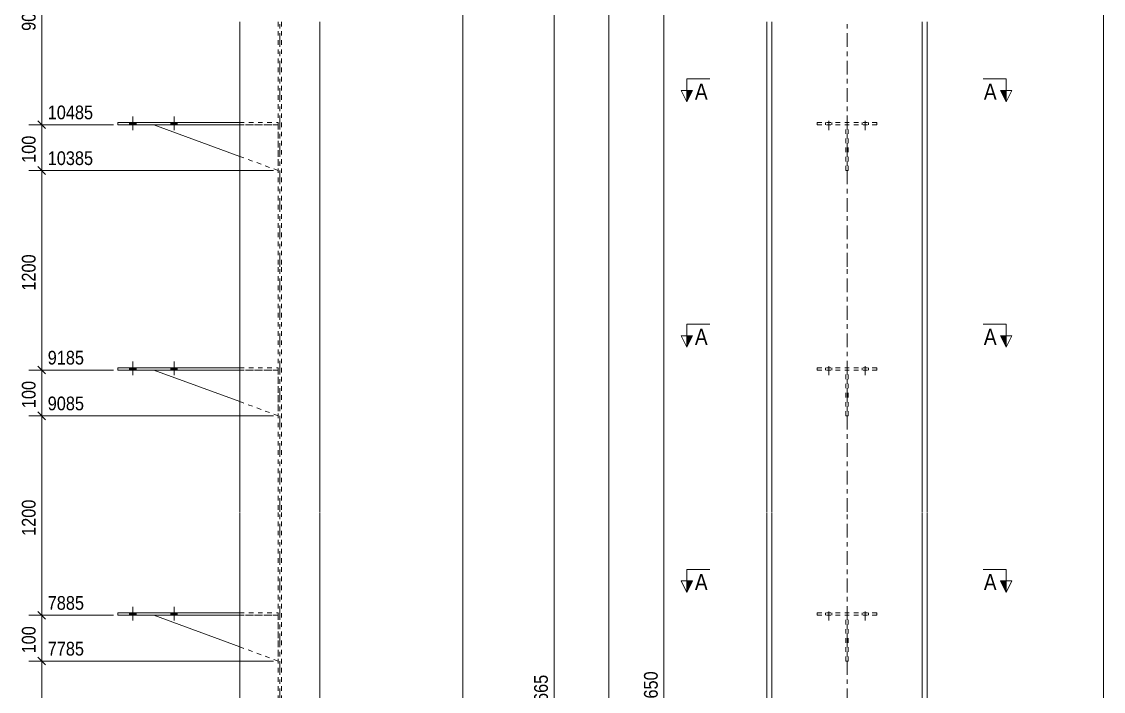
# Model space of a CAD drawing. Header units: millimetres. Extents: x 2 to 825, y 1 to 579.
# Drawn here: x 198.1 to 434.4, y 285.1 to 431.4 of the extents above; entities that cross this region are included whole.
import ezdxf

# ---------------------------------------------------------------- set-up
doc = ezdxf.new("R2010")
doc.units = ezdxf.units.MM
for name, pattern in [('XKITLINE00', [0]), ('XKITLINE01', [4, 1, -1, 1, -1]), ('XKITLINE02', [4, 2, -2]), ('XKITLINE03', [6, 3, -1, 1, -1])]:
    doc.linetypes.add(name, pattern=pattern)
for name, color, linetype, lineweight in [('Bolt', 3, 'Continuous', 0), ('Dimensions', 7, 'Continuous', 0), ('Part', 2, 'Continuous', 0), ('Section', 6, 'Continuous', 0)]:
    doc.layers.add(name, color=color, linetype=linetype, lineweight=lineweight)
doc.styles.add('ARIAL', font='ARIAL.TTF')

# ---------------------------------------------------------------- blocks, each defined once
blk = doc.blocks.new('*A5')
at = {"layer": 'Bolt', "color": 3, "linetype": 'XKITLINE02', "lineweight": 0}
for p, q in [((373.65, 408.91), (373.65, 409.41)), ((373.65, 408.91), (373.65, 409.41)), ((374.35, 407.75), (374.35, 410.75)), ((374.35, 407.75), (374.35, 410.75)), ((375.05, 408.91), (375.05, 409.41)), ((375.05, 408.91), (375.05, 409.41)), ((381.65, 408.91), (381.65, 409.41)), ((381.65, 408.91), (381.65, 409.41)), ((382.35, 407.75), (382.35, 410.75)), ((382.35, 407.75), (382.35, 410.75)), ((383.05, 408.91), (383.05, 409.41)), ((383.05, 408.91), (383.05, 409.41))]:
    blk.add_line(p, q, dxfattribs=at)
blk = doc.blocks.new('*A6')
at = {"layer": 'Bolt', "color": 3, "linetype": 'XKITLINE02', "lineweight": 0}
for p, q in [((374.35, 354.17), (374.35, 357.17)), ((374.35, 354.17), (374.35, 357.17)), ((382.35, 354.17), (382.35, 357.17)), ((382.35, 354.17), (382.35, 357.17)), ((373.65, 355.33), (373.65, 355.83)), ((373.65, 355.33), (373.65, 355.83)), ((375.05, 355.33), (375.05, 355.83)), ((375.05, 355.33), (375.05, 355.83)), ((381.65, 355.33), (381.65, 355.83)), ((381.65, 355.33), (381.65, 355.83)), ((383.05, 355.33), (383.05, 355.83)), ((383.05, 355.33), (383.05, 355.83))]:
    blk.add_line(p, q, dxfattribs=at)
blk = doc.blocks.new('*A7')
at = {"layer": 'Bolt', "color": 3, "linetype": 'XKITLINE02', "lineweight": 0}
for p, q in [((374.35, 300.59), (374.35, 303.59)), ((374.35, 300.59), (374.35, 303.59)), ((382.35, 300.59), (382.35, 303.59)), ((382.35, 300.59), (382.35, 303.59)), ((373.65, 301.75), (373.65, 302.25)), ((373.65, 301.75), (373.65, 302.25)), ((375.05, 301.75), (375.05, 302.25)), ((375.05, 301.75), (375.05, 302.25)), ((381.65, 301.75), (381.65, 302.25)), ((381.65, 301.75), (381.65, 302.25)), ((383.05, 301.75), (383.05, 302.25)), ((383.05, 301.75), (383.05, 302.25))]:
    blk.add_line(p, q, dxfattribs=at)
blk = doc.blocks.new('*A12')
at = {"layer": 'Part', "color": 2, "linetype": 'XKITLINE00', "lineweight": 0}
for p, q in [((360.85, 377.91), (360.85, 431.39)), ((361.95, 431.39), (361.95, 377.91)), ((394.75, 431.39), (394.75, 377.91)), ((395.85, 431.39), (395.85, 377.91)), ((360.85, 324.33), (360.85, 377.81)), ((361.95, 377.81), (361.95, 324.33)), ((394.75, 377.81), (394.75, 324.33)), ((395.85, 377.81), (395.85, 324.33)), ((360.85, 270.75), (360.85, 324.23)), ((361.95, 324.23), (361.95, 270.75)), ((394.75, 324.23), (394.75, 270.75)), ((395.85, 324.23), (395.85, 270.75))]:
    blk.add_line(p, q, dxfattribs=at)
at = {"layer": 'Part', "color": 7, "linetype": 'XKITLINE03', "lineweight": 0}
for p, q in [((378.35, 377.91), (378.35, 431.39)), ((378.35, 324.33), (378.35, 377.81)), ((378.35, 270.75), (378.35, 324.23))]:
    blk.add_line(p, q, dxfattribs=at)
blk = doc.blocks.new('*A13')
at = {"layer": 'Part', "color": 7, "linetype": 'XKITLINE01', "lineweight": 0}
for p, q in [((378.6, 408.91), (378.1, 408.91)), ((378.1, 398.91), (378.1, 408.91)), ((378.1, 408.91), (378.6, 408.91)), ((378.6, 398.91), (378.6, 408.91)), ((378.6, 398.91), (378.1, 398.91))]:
    blk.add_line(p, q, dxfattribs=at)
blk = doc.blocks.new('*A14')
at = {"layer": 'Part', "color": 7, "linetype": 'XKITLINE01', "lineweight": 0}
for p, q in [((384.85, 409.41), (371.85, 409.41)), ((371.85, 408.91), (371.85, 409.41)), ((384.85, 408.91), (371.85, 408.91)), ((384.85, 408.91), (384.85, 409.41))]:
    blk.add_line(p, q, dxfattribs=at)
blk = doc.blocks.new('*A15')
at = {"layer": 'Part', "color": 7, "linetype": 'XKITLINE01', "lineweight": 0}
for p, q in [((378.6, 355.33), (378.1, 355.33)), ((378.1, 345.33), (378.1, 355.33)), ((378.1, 355.33), (378.6, 355.33)), ((378.6, 345.33), (378.6, 355.33)), ((378.6, 345.33), (378.1, 345.33))]:
    blk.add_line(p, q, dxfattribs=at)
blk = doc.blocks.new('*A16')
at = {"layer": 'Part', "color": 7, "linetype": 'XKITLINE01', "lineweight": 0}
for p, q in [((384.85, 355.83), (371.85, 355.83)), ((371.85, 355.33), (371.85, 355.83)), ((384.85, 355.33), (371.85, 355.33)), ((384.85, 355.33), (384.85, 355.83))]:
    blk.add_line(p, q, dxfattribs=at)
blk = doc.blocks.new('*A17')
at = {"layer": 'Part', "color": 7, "linetype": 'XKITLINE01', "lineweight": 0}
for p, q in [((378.6, 301.75), (378.1, 301.75)), ((378.1, 291.75), (378.1, 301.75)), ((378.1, 301.75), (378.6, 301.75)), ((378.6, 291.75), (378.6, 301.75)), ((378.6, 291.75), (378.1, 291.75))]:
    blk.add_line(p, q, dxfattribs=at)
blk = doc.blocks.new('*A18')
at = {"layer": 'Part', "color": 7, "linetype": 'XKITLINE01', "lineweight": 0}
for p, q in [((384.85, 302.25), (371.85, 302.25)), ((371.85, 301.75), (371.85, 302.25)), ((384.85, 301.75), (371.85, 301.75)), ((384.85, 301.75), (384.85, 302.25))]:
    blk.add_line(p, q, dxfattribs=at)
blk = doc.blocks.new('*A32')
at = {"layer": 'Bolt'}
for points in [[(221.65, 408.91), (221.65, 409.41), (223.05, 409.41), (223.05, 408.91)], [(221.65, 408.91), (221.65, 409.41), (223.05, 409.41), (223.05, 408.91)], [(230.65, 408.91), (230.65, 409.41), (232.05, 409.41), (232.05, 408.91)], [(230.65, 408.91), (230.65, 409.41), (232.05, 409.41), (232.05, 408.91)]]:
    blk.add_hatch(color=3, dxfattribs=at).paths.add_polyline_path(points, flags=17)
at = {"layer": 'Bolt', "color": 3, "linetype": 'XKITLINE00', "lineweight": 0}
for p, q in [((221.65, 408.91), (221.65, 409.41)), ((221.65, 408.91), (221.65, 409.41)), ((222.35, 407.75), (222.35, 410.75)), ((222.35, 407.75), (222.35, 410.75)), ((223.05, 408.91), (223.05, 409.41)), ((223.05, 408.91), (223.05, 409.41)), ((230.65, 408.91), (230.65, 409.41)), ((230.65, 408.91), (230.65, 409.41)), ((231.35, 407.75), (231.35, 410.75)), ((231.35, 407.75), (231.35, 410.75)), ((232.05, 408.91), (232.05, 409.41)), ((232.05, 408.91), (232.05, 409.41))]:
    blk.add_line(p, q, dxfattribs=at)
blk = doc.blocks.new('*A33')
at = {"layer": 'Bolt'}
for points in [[(221.65, 355.33), (221.65, 355.83), (223.05, 355.83), (223.05, 355.33)], [(221.65, 355.33), (221.65, 355.83), (223.05, 355.83), (223.05, 355.33)], [(230.65, 355.33), (230.65, 355.83), (232.05, 355.83), (232.05, 355.33)], [(230.65, 355.33), (230.65, 355.83), (232.05, 355.83), (232.05, 355.33)]]:
    blk.add_hatch(color=3, dxfattribs=at).paths.add_polyline_path(points, flags=17)
at = {"layer": 'Bolt', "color": 3, "linetype": 'XKITLINE00', "lineweight": 0}
for p, q in [((222.35, 354.17), (222.35, 357.17)), ((222.35, 354.17), (222.35, 357.17)), ((231.35, 354.17), (231.35, 357.17)), ((231.35, 354.17), (231.35, 357.17)), ((221.65, 355.33), (221.65, 355.83)), ((221.65, 355.33), (221.65, 355.83)), ((223.05, 355.33), (223.05, 355.83)), ((223.05, 355.33), (223.05, 355.83)), ((230.65, 355.33), (230.65, 355.83)), ((230.65, 355.33), (230.65, 355.83)), ((232.05, 355.33), (232.05, 355.83)), ((232.05, 355.33), (232.05, 355.83))]:
    blk.add_line(p, q, dxfattribs=at)
blk = doc.blocks.new('*A34')
at = {"layer": 'Bolt'}
for points in [[(221.65, 301.75), (221.65, 302.25), (223.05, 302.25), (223.05, 301.75)], [(221.65, 301.75), (221.65, 302.25), (223.05, 302.25), (223.05, 301.75)], [(230.65, 301.75), (230.65, 302.25), (232.05, 302.25), (232.05, 301.75)], [(230.65, 301.75), (230.65, 302.25), (232.05, 302.25), (232.05, 301.75)]]:
    blk.add_hatch(color=3, dxfattribs=at).paths.add_polyline_path(points, flags=17)
at = {"layer": 'Bolt', "color": 3, "linetype": 'XKITLINE00', "lineweight": 0}
for p, q in [((222.35, 300.59), (222.35, 303.59)), ((222.35, 300.59), (222.35, 303.59)), ((231.35, 300.59), (231.35, 303.59)), ((231.35, 300.59), (231.35, 303.59)), ((221.65, 301.75), (221.65, 302.25)), ((221.65, 301.75), (221.65, 302.25)), ((223.05, 301.75), (223.05, 302.25)), ((223.05, 301.75), (223.05, 302.25)), ((230.65, 301.75), (230.65, 302.25)), ((230.65, 301.75), (230.65, 302.25)), ((232.05, 301.75), (232.05, 302.25)), ((232.05, 301.75), (232.05, 302.25))]:
    blk.add_line(p, q, dxfattribs=at)
blk = doc.blocks.new('*A39')
at = {"layer": 'Part', "color": 2, "linetype": 'XKITLINE00', "lineweight": 0}
for p, q in [((245.7, 377.91), (245.7, 431.39)), ((263.2, 377.91), (263.2, 431.39)), ((245.7, 324.33), (245.7, 377.81)), ((263.2, 324.33), (263.2, 377.81)), ((245.7, 270.75), (245.7, 324.23)), ((263.2, 270.75), (263.2, 324.23))]:
    blk.add_line(p, q, dxfattribs=at)
at = {"layer": 'Part', "color": 7, "linetype": 'XKITLINE01', "lineweight": 0}
for p, q in [((254.1, 431.39), (254.1, 377.91)), ((254.8, 431.39), (254.8, 377.91)), ((254.1, 377.81), (254.1, 324.33)), ((254.8, 377.81), (254.8, 324.33)), ((254.1, 324.23), (254.1, 270.75)), ((254.8, 324.23), (254.8, 270.75))]:
    blk.add_line(p, q, dxfattribs=at)
at = {"layer": 'Part', "color": 7, "linetype": 'XKITLINE03', "lineweight": 0}
for p, q in [((254.45, 377.91), (254.45, 431.39)), ((254.45, 324.33), (254.45, 377.81)), ((254.45, 270.75), (254.45, 324.23))]:
    blk.add_line(p, q, dxfattribs=at)
blk = doc.blocks.new('*A40')
at = {"layer": 'Part', "color": 2, "linetype": 'XKITLINE00', "lineweight": 0}
blk.add_line((245.7, 402.01), (226.95, 408.91), dxfattribs=at)
at = {"layer": 'Part', "color": 7, "linetype": 'XKITLINE01', "lineweight": 0}
for p, q in [((226.95, 408.91), (254.1, 408.91)), ((254.1, 408.91), (254.1, 398.91)), ((254.1, 398.91), (245.7, 402.01))]:
    blk.add_line(p, q, dxfattribs=at)
blk = doc.blocks.new('*A41')
at = {"layer": 'Part', "color": 2, "linetype": 'XKITLINE00', "lineweight": 0}
for p, q in [((219.1, 409.41), (245.7, 409.41)), ((219.1, 409.41), (219.1, 408.91)), ((219.1, 408.91), (245.7, 408.91))]:
    blk.add_line(p, q, dxfattribs=at)
at = {"layer": 'Part', "color": 7, "linetype": 'XKITLINE01', "lineweight": 0}
for p, q in [((245.7, 409.41), (254.1, 409.41)), ((245.7, 408.91), (254.1, 408.91)), ((254.1, 409.41), (254.1, 408.91))]:
    blk.add_line(p, q, dxfattribs=at)
blk = doc.blocks.new('*A42')
at = {"layer": 'Part', "color": 2, "linetype": 'XKITLINE00', "lineweight": 0}
blk.add_line((245.7, 348.43), (226.95, 355.33), dxfattribs=at)
at = {"layer": 'Part', "color": 7, "linetype": 'XKITLINE01', "lineweight": 0}
for p, q in [((226.95, 355.33), (254.1, 355.33)), ((254.1, 355.33), (254.1, 345.33)), ((254.1, 345.33), (245.7, 348.43))]:
    blk.add_line(p, q, dxfattribs=at)
blk = doc.blocks.new('*A43')
at = {"layer": 'Part', "color": 2, "linetype": 'XKITLINE00', "lineweight": 0}
for p, q in [((219.1, 355.83), (245.7, 355.83)), ((219.1, 355.83), (219.1, 355.33)), ((219.1, 355.33), (245.7, 355.33))]:
    blk.add_line(p, q, dxfattribs=at)
at = {"layer": 'Part', "color": 7, "linetype": 'XKITLINE01', "lineweight": 0}
for p, q in [((245.7, 355.83), (254.1, 355.83)), ((245.7, 355.33), (254.1, 355.33)), ((254.1, 355.83), (254.1, 355.33))]:
    blk.add_line(p, q, dxfattribs=at)
blk = doc.blocks.new('*A44')
at = {"layer": 'Part', "color": 2, "linetype": 'XKITLINE00', "lineweight": 0}
blk.add_line((245.7, 294.85), (226.95, 301.75), dxfattribs=at)
at = {"layer": 'Part', "color": 7, "linetype": 'XKITLINE01', "lineweight": 0}
for p, q in [((226.95, 301.75), (254.1, 301.75)), ((254.1, 301.75), (254.1, 291.75)), ((254.1, 291.75), (245.7, 294.85))]:
    blk.add_line(p, q, dxfattribs=at)
blk = doc.blocks.new('*A45')
at = {"layer": 'Part', "color": 2, "linetype": 'XKITLINE00', "lineweight": 0}
for p, q in [((219.1, 302.25), (245.7, 302.25)), ((219.1, 302.25), (219.1, 301.75)), ((219.1, 301.75), (245.7, 301.75))]:
    blk.add_line(p, q, dxfattribs=at)
at = {"layer": 'Part', "color": 7, "linetype": 'XKITLINE01', "lineweight": 0}
for p, q in [((245.7, 302.25), (254.1, 302.25)), ((245.7, 301.75), (254.1, 301.75)), ((254.1, 302.25), (254.1, 301.75))]:
    blk.add_line(p, q, dxfattribs=at)
blk = doc.blocks.new('*A74')
at = {"layer": 'Dimensions', "color": 7, "linetype": 'XKITLINE00', "lineweight": 0}
blk.add_line((314.35, 86.11), (314.35, 482.69), dxfattribs=at)
at = {"layer": 'Dimensions', "color": 3, "style": 'ARIAL', "width": 0.85}
blk.add_text('11665', height=3, rotation=90.0002, dxfattribs=at).set_placement((313, 278.84))
blk = doc.blocks.new('*A76')
at = {"layer": 'Dimensions', "color": 7, "linetype": 'XKITLINE00', "lineweight": 0}
blk.add_line((434.35, 87.61), (434.35, 453.71), dxfattribs=at)
blk = doc.blocks.new('*A91')
at = {"layer": 'Section'}
for points in [[(344.63, 309.25), (343.38, 306.75), (343.38, 309.25)], [(413.12, 309.25), (413.12, 306.75), (411.87, 309.25)]]:
    blk.add_hatch(color=3, dxfattribs=at).paths.add_polyline_path(points, flags=17)
at = {"layer": 'Section', "color": 1, "linetype": 'XKITLINE00', "lineweight": 0}
for p, q in [((343.38, 311.75), (348.38, 311.75)), ((343.38, 311.75), (343.38, 306.75)), ((413.12, 311.75), (408.12, 311.75)), ((413.12, 311.75), (413.12, 306.75))]:
    blk.add_line(p, q, dxfattribs=at)
at = {"layer": 'Section', "color": 3, "linetype": 'XKITLINE00', "lineweight": 0}
for p, q in [((343.38, 306.75), (342.13, 309.25)), ((344.63, 309.25), (342.13, 309.25)), ((343.38, 306.75), (344.63, 309.25)), ((411.87, 309.25), (414.37, 309.25)), ((413.12, 306.75), (411.87, 309.25)), ((414.37, 309.25), (413.12, 306.75))]:
    blk.add_line(p, q, dxfattribs=at)
at = {"layer": 'Section', "color": 7, "style": 'ARIAL', "width": 0.85}
for p in [(345.13, 307.25), (408.25, 307.25)]:
    blk.add_text('A', height=3.5, dxfattribs=at).set_placement(p)
blk = doc.blocks.new('*A95')
at = {"layer": 'Section'}
for points in [[(344.63, 416.41), (343.38, 413.91), (343.38, 416.41)], [(413.12, 416.41), (413.12, 413.91), (411.87, 416.41)]]:
    blk.add_hatch(color=3, dxfattribs=at).paths.add_polyline_path(points, flags=17)
at = {"layer": 'Section', "color": 1, "linetype": 'XKITLINE00', "lineweight": 0}
for p, q in [((343.38, 418.91), (348.38, 418.91)), ((343.38, 418.91), (343.38, 413.91)), ((413.12, 418.91), (408.12, 418.91)), ((413.12, 418.91), (413.12, 413.91))]:
    blk.add_line(p, q, dxfattribs=at)
at = {"layer": 'Section', "color": 3, "linetype": 'XKITLINE00', "lineweight": 0}
for p, q in [((343.38, 413.91), (342.13, 416.41)), ((344.63, 416.41), (342.13, 416.41)), ((343.38, 413.91), (344.63, 416.41)), ((411.87, 416.41), (414.37, 416.41)), ((413.12, 413.91), (411.87, 416.41)), ((414.37, 416.41), (413.12, 413.91))]:
    blk.add_line(p, q, dxfattribs=at)
at = {"layer": 'Section', "color": 7, "style": 'ARIAL', "width": 0.85}
for p in [(345.13, 414.41), (408.25, 414.41)]:
    blk.add_text('A', height=3.5, dxfattribs=at).set_placement(p)
blk = doc.blocks.new('*A96')
at = {"layer": 'Section'}
for points in [[(344.63, 362.83), (343.38, 360.33), (343.38, 362.83)], [(413.12, 362.83), (413.12, 360.33), (411.87, 362.83)]]:
    blk.add_hatch(color=3, dxfattribs=at).paths.add_polyline_path(points, flags=17)
at = {"layer": 'Section', "color": 1, "linetype": 'XKITLINE00', "lineweight": 0}
for p, q in [((343.38, 365.33), (348.38, 365.33)), ((343.38, 365.33), (343.38, 360.33)), ((413.12, 365.33), (408.12, 365.33)), ((413.12, 365.33), (413.12, 360.33))]:
    blk.add_line(p, q, dxfattribs=at)
at = {"layer": 'Section', "color": 3, "linetype": 'XKITLINE00', "lineweight": 0}
for p, q in [((343.38, 360.33), (342.13, 362.83)), ((344.63, 362.83), (342.13, 362.83)), ((343.38, 360.33), (344.63, 362.83)), ((411.87, 362.83), (414.37, 362.83)), ((413.12, 360.33), (411.87, 362.83)), ((414.37, 362.83), (413.12, 360.33))]:
    blk.add_line(p, q, dxfattribs=at)
at = {"layer": 'Section', "color": 7, "style": 'ARIAL', "width": 0.85}
for p in [(345.13, 360.83), (408.25, 360.83)]:
    blk.add_text('A', height=3.5, dxfattribs=at).set_placement(p)
blk = doc.blocks.new('*A98')
at = {"layer": 'Dimensions', "color": 7, "linetype": 'XKITLINE00', "lineweight": 0}
blk.add_line((338.35, 87.61), (338.35, 482.69), dxfattribs=at)
at = {"layer": 'Dimensions', "color": 3, "style": 'ARIAL', "width": 0.85}
blk.add_text('11650', height=3, rotation=90.0002, dxfattribs=at).set_placement((337, 279.59))
blk = doc.blocks.new('*A99')
at = {"layer": 'Dimensions', "color": 7, "linetype": 'XKITLINE00', "lineweight": 0}
blk.add_line((326.35, 87.61), (326.35, 456.6), dxfattribs=at)
blk = doc.blocks.new('*A102')
at = {"layer": 'Dimensions', "color": 7, "linetype": 'XKITLINE00', "lineweight": 0}
blk.add_line((294.45, 87.61), (294.45, 453.69), dxfattribs=at)
blk = doc.blocks.new('*A105')
at = {"layer": 'Dimensions', "color": 7, "linetype": 'XKITLINE00', "lineweight": 0}
for p, q in [((253.1, 291.75), (199.6, 291.75)), ((201.6, 292.6), (203.3, 290.9)), ((202.45, 248.17), (202.45, 291.75)), ((218.1, 248.17), (199.6, 248.17)), ((201.6, 249.02), (203.3, 247.32))]:
    blk.add_line(p, q, dxfattribs=at)
at = {"layer": 'Dimensions', "color": 3}
for p in [(202.45, 291.75), (202.45, 248.17)]:
    blk.add_point(p, dxfattribs=at)
at = {"layer": 'Dimensions', "color": 3, "style": 'ARIAL', "width": 0.85}
blk.add_text('7785', height=3, dxfattribs=at).set_placement((203.75, 292.95))
blk.add_text('1200', height=3, rotation=90.0002, dxfattribs=at).set_placement((201.1, 265.51))
blk = doc.blocks.new('*A106')
at = {"layer": 'Dimensions', "color": 7, "linetype": 'XKITLINE00', "lineweight": 0}
for p, q in [((201.6, 302.6), (203.3, 300.9)), ((218.1, 301.75), (199.6, 301.75)), ((202.45, 291.75), (202.45, 301.75)), ((253.1, 291.75), (199.6, 291.75)), ((201.6, 292.6), (203.3, 290.9))]:
    blk.add_line(p, q, dxfattribs=at)
at = {"layer": 'Dimensions', "color": 3}
for p in [(202.45, 301.75), (202.45, 291.75)]:
    blk.add_point(p, dxfattribs=at)
at = {"layer": 'Dimensions', "color": 3, "style": 'ARIAL', "width": 0.85}
blk.add_text('7885', height=3, dxfattribs=at).set_placement((203.75, 302.95))
blk.add_text('100', height=3, rotation=90.0002, dxfattribs=at).set_placement((201.1, 293.42))
blk = doc.blocks.new('*A107')
at = {"layer": 'Dimensions', "color": 7, "linetype": 'XKITLINE00', "lineweight": 0}
for p, q in [((253.1, 345.33), (199.6, 345.33)), ((201.6, 346.18), (203.3, 344.48)), ((202.45, 301.75), (202.45, 345.33)), ((201.6, 302.6), (203.3, 300.9)), ((218.1, 301.75), (199.6, 301.75))]:
    blk.add_line(p, q, dxfattribs=at)
at = {"layer": 'Dimensions', "color": 3}
for p in [(202.45, 345.33), (202.45, 301.75)]:
    blk.add_point(p, dxfattribs=at)
at = {"layer": 'Dimensions', "color": 3, "style": 'ARIAL', "width": 0.85}
blk.add_text('9085', height=3, dxfattribs=at).set_placement((203.75, 346.53))
blk.add_text('1200', height=3, rotation=90.0002, dxfattribs=at).set_placement((201.1, 319.09))
blk = doc.blocks.new('*A108')
at = {"layer": 'Dimensions', "color": 7, "linetype": 'XKITLINE00', "lineweight": 0}
for p, q in [((218.1, 355.33), (199.6, 355.33)), ((201.6, 356.18), (203.3, 354.48)), ((202.45, 345.33), (202.45, 355.33)), ((253.1, 345.33), (199.6, 345.33)), ((201.6, 346.18), (203.3, 344.48))]:
    blk.add_line(p, q, dxfattribs=at)
at = {"layer": 'Dimensions', "color": 3}
for p in [(202.45, 355.33), (202.45, 345.33)]:
    blk.add_point(p, dxfattribs=at)
at = {"layer": 'Dimensions', "color": 3, "style": 'ARIAL', "width": 0.85}
blk.add_text('9185', height=3, dxfattribs=at).set_placement((203.75, 356.53))
blk.add_text('100', height=3, rotation=90.0002, dxfattribs=at).set_placement((201.1, 347))
blk = doc.blocks.new('*A109')
at = {"layer": 'Dimensions', "color": 7, "linetype": 'XKITLINE00', "lineweight": 0}
for p, q in [((201.6, 399.76), (203.3, 398.06)), ((253.1, 398.91), (199.6, 398.91)), ((202.45, 355.33), (202.45, 398.91)), ((218.1, 355.33), (199.6, 355.33)), ((201.6, 356.18), (203.3, 354.48))]:
    blk.add_line(p, q, dxfattribs=at)
at = {"layer": 'Dimensions', "color": 3}
for p in [(202.45, 398.91), (202.45, 355.33)]:
    blk.add_point(p, dxfattribs=at)
at = {"layer": 'Dimensions', "color": 3, "style": 'ARIAL', "width": 0.85}
blk.add_text('10385', height=3, dxfattribs=at).set_placement((203.75, 400.11))
blk.add_text('1200', height=3, rotation=90.0002, dxfattribs=at).set_placement((201.1, 372.67))
blk = doc.blocks.new('*A110')
at = {"layer": 'Dimensions', "color": 7, "linetype": 'XKITLINE00', "lineweight": 0}
for p, q in [((218.1, 408.91), (199.6, 408.91)), ((201.6, 409.76), (203.3, 408.06)), ((202.45, 398.91), (202.45, 408.91)), ((201.6, 399.76), (203.3, 398.06)), ((253.1, 398.91), (199.6, 398.91))]:
    blk.add_line(p, q, dxfattribs=at)
at = {"layer": 'Dimensions', "color": 3}
for p in [(202.45, 408.91), (202.45, 398.91)]:
    blk.add_point(p, dxfattribs=at)
at = {"layer": 'Dimensions', "color": 3, "style": 'ARIAL', "width": 0.85}
blk.add_text('10485', height=3, dxfattribs=at).set_placement((203.75, 410.11))
blk.add_text('100', height=3, rotation=90.0002, dxfattribs=at).set_placement((201.1, 400.58))
blk = doc.blocks.new('*A111')
at = {"layer": 'Dimensions', "color": 7, "linetype": 'XKITLINE00', "lineweight": 0}
for p, q in [((244.7, 456.6), (199.6, 456.6)), ((201.6, 457.45), (203.3, 455.76)), ((202.45, 408.91), (202.45, 456.6)), ((218.1, 408.91), (199.6, 408.91)), ((201.6, 409.76), (203.3, 408.06))]:
    blk.add_line(p, q, dxfattribs=at)
at = {"layer": 'Dimensions', "color": 3}
for p in [(202.45, 456.6), (202.45, 408.91)]:
    blk.add_point(p, dxfattribs=at)
at = {"layer": 'Dimensions', "color": 3, "style": 'ARIAL', "width": 0.85}
blk.add_text('11389', height=3, dxfattribs=at).set_placement((203.75, 457.8))
blk.add_text('904', height=3, rotation=90.0002, dxfattribs=at).set_placement((201.1, 429.42))

msp = doc.modelspace()

# ---------------------------------------------------------------- block references
at = {"lineweight": 0}
for name in ['*A74', '*A98', '*A111', '*A99', '*A102', '*A76', '*A95', '*A110', '*A41', '*A32', '*A40', '*A14', '*A5', '*A13', '*A109', '*A96', '*A108', '*A33', '*A6', '*A43', '*A42', '*A16', '*A15', '*A107', '*A91', '*A106', '*A34', '*A7', '*A45', '*A44', '*A18', '*A17', '*A105']:
    msp.add_blockref(name, (0, 0), dxfattribs=at)
at = {"layer": 'Part', "lineweight": 0}
for name in ['*A39', '*A12']:
    msp.add_blockref(name, (0, 0), dxfattribs=at)

doc.saveas('drawing.dxf')
